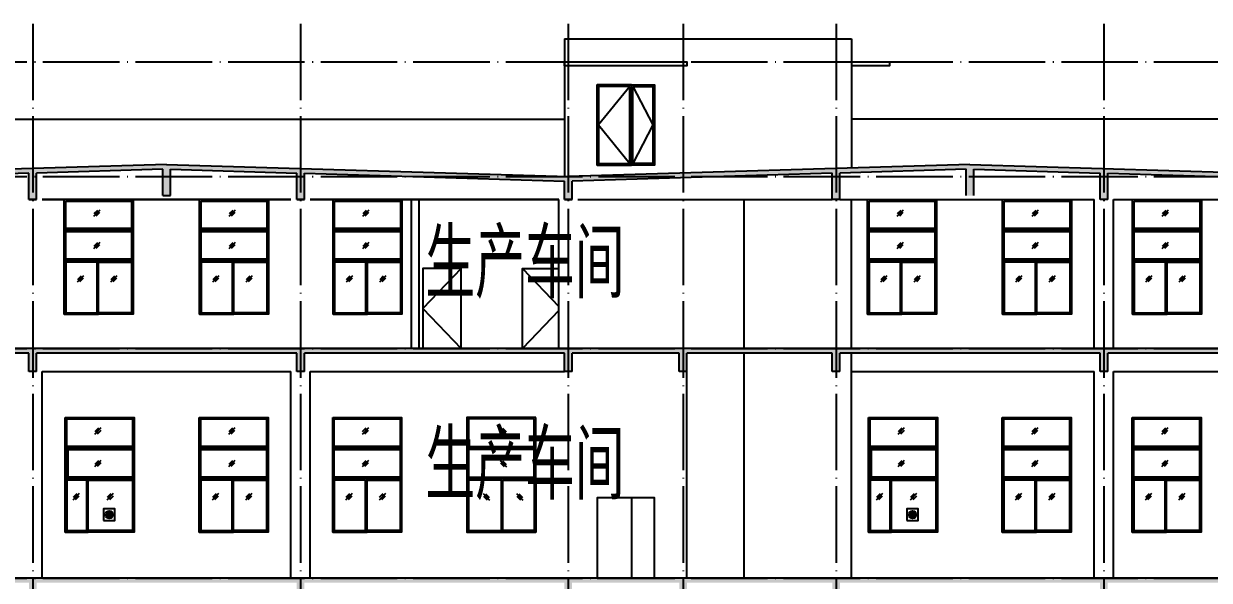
# Model space of a CAD drawing. Extents: x -4747 to 1060961, y -766984 to 396631.
# Drawn here: x 542987 to 573979, y -313070 to -298510 of the extents above; entities that cross this region are included whole.
import ezdxf

# ---------------------------------------------------------------- set-up
doc = ezdxf.new("R2010")
doc.units = 0
doc.header["$LTSCALE"] = 1000
doc.header["$MEASUREMENT"] = 0
doc.linetypes.add('DOTE', pattern=[2.42, 2, -0.2, 0.02, -0.2])
for name, color, linetype in [('DOTE', 1, 'DOTE'), ('PUB_TEXT', 7, 'CONTINUOUS'), ('WALL', 6, 'CONTINUOUS'), ('剖面填充', 147, 'CONTINUOUS'), ('投影', 8, 'CONTINUOUS')]:
    doc.layers.add(name, color=color, linetype=linetype)
doc.styles.get("Standard").update_dxf_attribs({"font": 'gbenor.shx', "bigfont": 'gbcbig.shx'})

msp = doc.modelspace()

# ---------------------------------------------------------------- hatches: boundary and pattern name
at = {"layer": '投影'}
h = msp.add_hatch(color=256, dxfattribs=at)
h.paths.add_polyline_path([(543323.4, -302416.6), (546623.4, -302317.6), (546623.4, -303004.5), (546823.4, -303004.5), (546823.4, -302317.6), (550123.4, -302416.6), (550123.4, -303109.5), (550323.4, -303109.5), (550323.4, -302422.6), (557123.4, -302626.6), (557123.4, -303109.5), (557323.4, -303109.5), (557323.4, -302626.6), (564123.4, -302422.6), (564123.4, -303109.5), (564323.4, -303109.5), (564323.4, -302416.6), (567623.4, -302317.6), (567623.4, -303004.5), (567823.4, -303004.5), (567823.4, -302317.6), (571123.4, -302416.6), (571123.4, -303109.5), (571323.4, -303109.5), (571323.4, -302422.6), (578123.4, -302626.6), (578123.4, -303109.5), (578323.4, -303109.5), (578323.4, -301009.5), (578223.4, -301009.5), (578223.4, -302509.5), (578123.4, -302506.5), (567723.4, -302194.5), (557223.4, -302509.5), (546723.4, -302194.5), (536223.4, -302509.5), (536223.4, -301009.5), (536123.4, -301009.5), (536123.4, -303109.5), (536323.4, -303109.5), (536323.4, -302626.6), (543123.4, -302422.6), (543123.4, -303109.5), (543323.4, -303109.5)])
h.paths.add_polyline_path([(578323.4, -307009.5), (536123.4, -307009.5), (536123.4, -307609.5), (536323.4, -307609.5), (536323.4, -307129.5), (543123.4, -307129.5), (543123.4, -307609.5), (543323.4, -307609.5), (543323.4, -307129.5), (550123.4, -307129.5), (550123.4, -307609.5), (550323.4, -307609.5), (550323.4, -307129.5), (557123.4, -307129.5), (557123.4, -307609.5), (557323.4, -307609.5), (557323.4, -307129.5), (560123.4, -307129.5), (560123.4, -307609.5), (560323.4, -307609.5), (560323.4, -307129.5), (564123.4, -307129.5), (564123.4, -307609.5), (564323.4, -307609.5), (564323.4, -307129.5), (571123.4, -307129.5), (571123.4, -307609.5), (571323.4, -307609.5), (571323.4, -307129.5), (578123.4, -307129.5), (578123.4, -307609.5), (578323.4, -307609.5)])
h.paths.add_polyline_path([(564323.4, -313129.5), (571123.4, -313129.5), (571123.4, -313609.5), (571323.4, -313609.5), (571323.4, -313129.5), (578123.4, -313129.5), (578123.4, -313609.5), (578323.4, -313609.5), (578323.4, -313009.5), (536123.4, -313009.5), (536123.4, -313609.5), (536323.4, -313609.5), (536323.4, -313129.5), (543123.4, -313129.5), (543123.4, -313609.5), (543323.4, -313609.5), (543323.4, -313129.5), (550123.4, -313129.5), (550123.4, -313609.5), (550323.4, -313609.5), (550323.4, -313129.5), (557123.4, -313129.5), (557123.4, -313609.5), (557323.4, -313609.5), (557323.4, -313129.5), (560123.4, -313129.5), (560123.4, -313609.5), (560323.4, -313609.5), (560323.4, -313129.5), (564123.4, -313129.5), (564123.4, -313609.5), (564323.4, -313609.5)])
h.paths.add_polyline_path([(548661.9, -322139.1), (550708.7, -322139.1), (550708.7, -321184.9), (548661.9, -321184.9)], flags=9)
h = msp.add_hatch(color=256, dxfattribs=at)
edge = h.paths.add_edge_path()
edge.add_arc((545222.6, -311351.7), 100, 0, 360)
h = msp.add_hatch(color=256, dxfattribs=at)
edge = h.paths.add_edge_path()
edge.add_arc((566222.6, -311351.7), 100, 0, 360)

# ---------------------------------------------------------------- linework, layer by layer
at = {"layer": 'DOTE'}
for p, q in [((543223.4, -298509.5), (543223.4, -321543.1)), ((550223.4, -298509.5), (550223.4, -321543.1)), ((557223.4, -298509.5), (557223.4, -321543.1)), ((560223.4, -298509.5), (560223.4, -321543.1)), ((564223.4, -298509.5), (564223.4, -321543.1)), ((571223.4, -298509.5), (571223.4, -321543.1))]:
    msp.add_line(p, q, dxfattribs=at)
for points in [[(528971.5, -299509.5), (585430.3, -299509.5)], [(528971.5, -302509.5), (585430.3, -302509.5)], [(528971.5, -307009.5), (585430.3, -307009.5)], [(528971.5, -313009.5), (585430.3, -313009.5)]]:
    msp.add_lwpolyline(points, dxfattribs=at)
at = {"layer": 'WALL'}
for points in [[(546723.4, -302194.5), (536223.4, -302509.5)], [(543123.4, -302422.6), (536323.4, -302626.6)], [(543123.4, -303109.5), (543123.4, -302422.6)], [(546623.4, -302317.6), (543323.4, -302416.6)], [(543323.4, -303109.5), (543323.4, -302416.6)], [(546623.4, -303004.5), (546623.4, -302317.6)], [(546723.4, -302194.5), (557223.4, -302509.5)], [(546823.4, -302317.6), (550123.4, -302416.6)], [(546823.4, -303004.5), (546823.4, -302317.6)], [(550123.4, -303109.5), (550123.4, -302416.6)], [(550323.4, -303109.5), (550323.4, -302422.6)], [(550323.4, -302422.6), (557123.4, -302626.6)], [(567723.4, -302194.5), (557223.4, -302509.5)], [(564123.4, -302422.6), (557323.4, -302626.6)], [(564123.4, -303109.5), (564123.4, -302422.6)], [(567623.4, -302317.6), (564323.4, -302416.6)], [(564323.4, -303109.5), (564323.4, -302416.6)], [(567623.4, -303004.5), (567623.4, -302317.6)], [(567723.4, -302194.5), (578123.4, -302506.5)], [(567823.4, -302317.6), (571123.4, -302416.6)], [(567823.4, -303004.5), (567823.4, -302317.6)], [(571123.4, -303109.5), (571123.4, -302416.6)], [(571323.4, -303109.5), (571323.4, -302422.6)], [(571323.4, -302422.6), (578123.4, -302626.6)], [(543123.4, -303109.5), (543123.4, -302629.5)], [(543323.4, -303109.5), (543323.4, -302629.5)], [(550123.4, -303109.5), (550123.4, -302629.5)], [(550323.4, -303109.5), (550323.4, -302629.5)], [(557123.4, -303109.5), (557123.4, -302626.6)], [(557123.4, -303109.5), (557123.4, -302626.6)], [(557323.4, -303109.5), (557323.4, -302626.6)], [(557323.4, -303109.5), (557323.4, -302626.6)], [(546623.4, -303004.5), (546823.4, -303004.5)], [(543323.4, -303109.5), (543123.4, -303109.5)], [(543123.4, -303109.5), (543323.4, -303109.5)], [(550323.4, -303109.5), (550123.4, -303109.5)], [(550123.4, -303109.5), (550323.4, -303109.5)], [(557323.4, -303109.5), (557123.4, -303109.5)], [(557123.4, -303109.5), (557323.4, -303109.5)], [(564323.4, -303109.5), (564123.4, -303109.5)], [(571323.4, -303109.5), (571123.4, -303109.5)], [(578323.4, -307009.5), (536123.4, -307009.5)], [(543123.4, -307129.5), (536323.4, -307129.5)], [(543123.4, -307609.5), (543123.4, -307129.5)], [(550123.4, -307129.5), (543323.4, -307129.5)], [(543323.4, -307609.5), (543323.4, -307129.5)], [(550123.4, -307609.5), (550123.4, -307129.5)], [(557123.4, -307129.5), (550323.4, -307129.5)], [(550323.4, -307609.5), (550323.4, -307129.5)], [(557123.4, -307609.5), (557123.4, -307129.5)], [(560123.4, -307129.5), (557323.4, -307129.5)], [(557323.4, -307609.5), (557323.4, -307129.5)], [(560123.4, -307609.5), (560123.4, -307129.5)], [(564123.4, -307129.5), (560323.4, -307129.5)], [(560323.4, -307609.5), (560323.4, -307129.5)], [(564123.4, -307609.5), (564123.4, -307129.5)], [(571123.4, -307129.5), (564323.4, -307129.5)], [(564323.4, -307609.5), (564323.4, -307129.5)], [(571123.4, -307609.5), (571123.4, -307129.5)], [(578123.4, -307129.5), (571323.4, -307129.5)], [(571323.4, -307609.5), (571323.4, -307129.5)], [(543323.4, -307609.5), (543123.4, -307609.5)], [(550323.4, -307609.5), (550123.4, -307609.5)], [(557323.4, -307609.5), (557123.4, -307609.5)], [(560323.4, -307609.5), (560123.4, -307609.5)], [(564323.4, -307609.5), (564123.4, -307609.5)], [(571323.4, -307609.5), (571123.4, -307609.5)], [(578323.4, -313009.5), (536123.4, -313009.5)]]:
    msp.add_lwpolyline(points, dxfattribs=at)
at = {"layer": '剖面填充'}
for points in [[(556373.4, -308809.5), (554573.4, -308809.5), (554573.4, -311809.5), (556373.4, -311809.5)], [(556373.4, -308809.5), (554573.4, -308809.5), (554573.4, -309609.5), (556373.4, -309609.5)], [(556333.4, -308849.5), (554613.4, -308849.5), (554613.4, -309569.5), (556333.4, -309569.5)], [(556373.4, -309609.5), (554573.4, -309609.5), (554573.4, -310409.5), (556373.4, -310409.5)], [(556333.4, -309649.5), (554613.4, -309649.5), (554613.4, -310369.5), (556333.4, -310369.5)], [(555473.4, -310409.5), (554573.4, -310409.5), (554573.4, -311809.5), (555473.4, -311809.5)], [(555473.4, -310409.5), (556373.4, -310409.5), (556373.4, -311809.5), (555473.4, -311809.5)], [(555513.4, -310449.5), (556333.4, -310449.5), (556333.4, -311769.5), (555513.4, -311769.5)]]:
    msp.add_lwpolyline(points, close=True, dxfattribs=at)
for points in [[(555439.8, -309084.8), (555606.5, -309251.5)], [(555447.3, -309148.9), (555542.4, -309244)], [(555503.9, -309092.3), (555599, -309187.4)], [(556373.4, -309609.5), (554573.4, -309609.5)], [(555439.8, -309934.1), (555606.5, -310100.8)], [(555447.3, -309998.2), (555542.4, -310093.3)], [(555503.9, -309941.6), (555599, -310036.7)], [(556373.4, -310409.5), (554573.4, -310409.5)], [(555473.4, -310449.5), (554613.4, -310449.5), (554613.4, -311769.5), (555473.4, -311769.5)], [(554995.3, -310802.9), (555162, -310969.6)], [(555059.4, -310810.4), (555154.4, -310905.5)], [(555867.9, -310802.9), (556034.7, -310969.6)], [(555932.1, -310810.4), (556027.1, -310905.5)], [(555002.8, -310867), (555097.9, -310962)], [(555875.5, -310867), (555970.5, -310962)]]:
    msp.add_lwpolyline(points, dxfattribs=at)
for points in [[(554908.8, -311113, 0, 0, 0), (555095.8, -311113, 40, 0, 0), (555245.8, -311113, 0, 0, 0)], [(556098.8, -311113, 0, 0, 0), (555911.8, -311113, 40, 0, 0), (555761.8, -311113, 0, 0, 0)]]:
    msp.add_lwpolyline(points, format="xyseb", dxfattribs=at)
at = {"layer": '投影'}
for points in [[(557123.4, -298909.5), (557123.4, -302506.5)], [(557123.4, -298909.5), (564623.4, -298909.5)], [(564623.4, -298909.5), (564623.4, -302287.5)], [(557123.4, -299509.5), (560323.4, -299509.5), (560323.4, -299609.5), (557123.4, -299609.5), (557123.4, -299509.5)], [(564623.4, -299509.5), (565623.4, -299509.5), (565623.4, -299609.5), (564623.4, -299609.5)], [(557973.4, -302209.5), (557973.4, -300109.5), (559473.4, -300109.5), (559473.4, -302209.5), (557973.4, -302209.5)], [(558833.4, -300149.5), (558013.4, -301159.5), (558833.4, -302169.5)], [(558873.4, -302209.5), (558873.4, -300109.5)], [(558913.4, -300149.5), (559433.4, -301159.5), (558913.4, -302169.5)], [(536223.4, -301009.5), (557123.4, -301009.5)], [(578223.4, -301009.5), (564623.4, -301009.5)], [(543473.4, -303109.5), (549973.4, -303109.5)], [(549973.4, -303109.5), (543473.4, -303109.5)], [(544979.2, -303384.8), (544812.5, -303551.5)], [(544915.1, -303392.3), (544820.1, -303487.4)], [(548516.5, -303384.8), (548349.7, -303551.5)], [(548452.3, -303392.3), (548357.3, -303487.4)], [(550473.4, -303109.5), (556973.4, -303109.5)], [(556973.4, -303109.5), (550473.4, -303109.5)], [(552007, -303384.8), (551840.3, -303551.5)], [(551942.9, -303392.3), (551847.9, -303487.4)], [(553123.4, -307009.5), (553123.4, -303109.5)], [(553323.4, -307009.5), (553323.4, -303109.5)], [(556973.4, -307009.5), (556973.4, -303109.5)], [(557473.4, -303109.5), (564123.4, -303109.5)], [(561823.4, -307009.5), (561823.4, -303109.5)], [(564323.4, -303109.5), (570973.4, -303109.5)], [(564623.4, -307009.5), (564623.4, -303109.5)], [(565979.2, -303384.8), (565812.5, -303551.5)], [(565915.1, -303392.3), (565820.1, -303487.4)], [(569507, -303384.8), (569340.3, -303551.5)], [(569442.9, -303392.3), (569347.9, -303487.4)], [(570973.4, -307009.5), (570973.4, -303109.5)], [(571473.4, -303109.5), (577823.4, -303109.5)], [(571473.4, -307009.5), (571473.4, -303109.5)], [(572906.9, -303384.8), (572740.2, -303551.5)], [(572842.8, -303392.3), (572747.7, -303487.4)], [(544971.7, -303448.9), (544876.6, -303544)], [(548508.9, -303448.9), (548413.9, -303544)], [(551999.5, -303448.9), (551904.4, -303544)], [(565971.7, -303448.9), (565876.6, -303544)], [(569499.5, -303448.9), (569404.4, -303544)], [(572899.4, -303448.9), (572804.3, -303544)], [(544045.6, -303909.5), (545845.6, -303909.5)], [(547582.8, -303909.5), (549382.8, -303909.5)], [(551073.4, -303909.5), (552873.4, -303909.5)], [(565045.6, -303909.5), (566845.6, -303909.5)], [(568573.4, -303909.5), (570373.4, -303909.5)], [(571973.3, -303909.5), (573773.3, -303909.5)], [(544979.2, -304234.1), (544812.5, -304400.8)], [(544915.1, -304241.6), (544820.1, -304336.7)], [(544971.7, -304298.2), (544876.6, -304393.3)], [(548516.5, -304234.1), (548349.7, -304400.8)], [(548452.3, -304241.6), (548357.3, -304336.7)], [(548508.9, -304298.2), (548413.9, -304393.3)], [(552007, -304234.1), (551840.3, -304400.8)], [(551942.9, -304241.6), (551847.9, -304336.7)], [(551999.5, -304298.2), (551904.4, -304393.3)], [(565979.2, -304234.1), (565812.5, -304400.8)], [(565915.1, -304241.6), (565820.1, -304336.7)], [(565971.7, -304298.2), (565876.6, -304393.3)], [(569507, -304234.1), (569340.3, -304400.8)], [(569442.9, -304241.6), (569347.9, -304336.7)], [(569499.5, -304298.2), (569404.4, -304393.3)], [(572906.9, -304234.1), (572740.2, -304400.8)], [(572842.8, -304241.6), (572747.7, -304336.7)], [(572899.4, -304298.2), (572804.3, -304393.3)], [(544045.6, -304709.5), (545845.6, -304709.5)], [(544945.6, -304749.5), (545805.6, -304749.5), (545805.6, -306069.5), (544945.6, -306069.5)], [(547582.8, -304709.5), (549382.8, -304709.5)], [(548482.8, -304749.5), (549342.8, -304749.5), (549342.8, -306069.5), (548482.8, -306069.5)], [(551073.4, -304709.5), (552873.4, -304709.5)], [(551973.4, -304749.5), (552833.4, -304749.5), (552833.4, -306069.5), (551973.4, -306069.5)], [(554423.4, -304909.5), (553423.4, -305959.5), (554423.4, -307009.5)], [(556973.4, -307009.5), (556023.4, -307009.5), (556023.4, -304909.5), (556973.4, -304909.5)], [(556023.4, -304909.5), (556973.4, -305907)], [(565045.6, -304709.5), (566845.6, -304709.5)], [(565945.6, -304749.5), (566805.6, -304749.5), (566805.6, -306069.5), (565945.6, -306069.5)], [(568573.4, -304709.5), (570373.4, -304709.5)], [(569473.4, -304749.5), (570333.4, -304749.5), (570333.4, -306069.5), (569473.4, -306069.5)], [(571973.3, -304709.5), (573773.3, -304709.5)], [(572873.3, -304749.5), (573733.3, -304749.5), (573733.3, -306069.5), (572873.3, -306069.5)], [(544551.1, -305102.9), (544384.4, -305269.6)], [(544487, -305110.4), (544391.9, -305205.5)], [(544543.5, -305167), (544448.5, -305262)], [(545423.7, -305102.9), (545257, -305269.6)], [(545359.6, -305110.4), (545264.6, -305205.5)], [(545416.2, -305167), (545321.1, -305262)], [(548088.3, -305102.9), (547921.6, -305269.6)], [(548024.2, -305110.4), (547929.1, -305205.5)], [(548080.7, -305167), (547985.7, -305262)], [(548961, -305102.9), (548794.2, -305269.6)], [(548896.8, -305110.4), (548801.8, -305205.5)], [(548953.4, -305167), (548858.4, -305262)], [(551578.9, -305102.9), (551412.1, -305269.6)], [(551514.7, -305110.4), (551419.7, -305205.5)], [(551571.3, -305167), (551476.3, -305262)], [(552451.5, -305102.9), (552284.8, -305269.6)], [(552387.4, -305110.4), (552292.4, -305205.5)], [(552444, -305167), (552348.9, -305262)], [(565551.1, -305102.9), (565384.4, -305269.6)], [(565487, -305110.4), (565391.9, -305205.5)], [(565543.5, -305167), (565448.5, -305262)], [(566423.7, -305102.9), (566257, -305269.6)], [(566359.6, -305110.4), (566264.6, -305205.5)], [(566416.2, -305167), (566321.1, -305262)], [(569078.9, -305102.9), (568912.1, -305269.6)], [(569014.7, -305110.4), (568919.7, -305205.5)], [(569071.3, -305167), (568976.3, -305262)], [(569951.5, -305102.9), (569784.8, -305269.6)], [(569887.4, -305110.4), (569792.4, -305205.5)], [(569944, -305167), (569848.9, -305262)], [(572478.7, -305102.9), (572312, -305269.6)], [(572414.6, -305110.4), (572319.6, -305205.5)], [(572471.2, -305167), (572376.1, -305262)], [(573351.4, -305102.9), (573184.7, -305269.6)], [(573287.3, -305110.4), (573192.2, -305205.5)], [(573343.9, -305167), (573248.8, -305262)], [(556973.4, -306012), (556023.4, -307009.5)], [(564623.4, -313009.5), (564623.4, -307109.5)], [(560323.4, -313009.5), (560323.4, -307129.5)], [(561823.4, -313009.5), (561823.4, -307129.5)], [(543473.4, -307609.5), (549973.4, -307609.5)], [(543473.4, -313009.5), (543473.4, -307609.5)], [(549973.4, -313009.5), (549973.4, -307609.5)], [(550473.4, -307609.5), (557123.4, -307609.5)], [(550473.4, -313009.5), (550473.4, -307609.5)], [(564623.4, -307609.5), (570973.4, -307609.5)], [(570973.4, -313009.5), (570973.4, -307609.5)], [(571473.4, -307609.5), (577823.4, -307609.5)], [(571473.4, -313009.5), (571473.4, -307609.5)], [(545007, -309084.8), (544840.3, -309251.5)], [(544942.9, -309092.3), (544847.9, -309187.4)], [(544999.5, -309148.9), (544904.4, -309244)], [(548507, -309084.8), (548340.3, -309251.5)], [(548442.9, -309092.3), (548347.9, -309187.4)], [(548499.5, -309148.9), (548404.4, -309244)], [(551997.6, -309084.8), (551830.9, -309251.5)], [(551933.5, -309092.3), (551838.4, -309187.4)], [(551990.1, -309148.9), (551895, -309244)], [(566007, -309084.8), (565840.3, -309251.5)], [(565942.9, -309092.3), (565847.9, -309187.4)], [(565999.5, -309148.9), (565904.4, -309244)], [(569497.6, -309084.8), (569330.9, -309251.5)], [(569433.5, -309092.3), (569338.4, -309187.4)], [(569490.1, -309148.9), (569395, -309244)], [(572897.5, -309084.8), (572730.8, -309251.5)], [(572833.4, -309092.3), (572738.3, -309187.4)], [(572889.9, -309148.9), (572794.9, -309244)], [(544073.4, -309609.5), (545873.4, -309609.5)], [(547573.4, -309609.5), (549373.4, -309609.5)], [(551064, -309609.5), (552864, -309609.5)], [(565073.4, -309609.5), (566873.4, -309609.5)], [(568564, -309609.5), (570364, -309609.5)], [(571963.9, -309609.5), (573763.9, -309609.5)], [(545007, -309934.1), (544840.3, -310100.8)], [(544942.9, -309941.6), (544847.9, -310036.7)], [(544999.5, -309998.2), (544904.4, -310093.3)], [(548507, -309934.1), (548340.3, -310100.8)], [(548442.9, -309941.6), (548347.9, -310036.7)], [(548499.5, -309998.2), (548404.4, -310093.3)], [(551997.6, -309934.1), (551830.9, -310100.8)], [(551933.5, -309941.6), (551838.4, -310036.7)], [(551990.1, -309998.2), (551895, -310093.3)], [(566007, -309934.1), (565840.3, -310100.8)], [(565942.9, -309941.6), (565847.9, -310036.7)], [(565999.5, -309998.2), (565904.4, -310093.3)], [(569497.6, -309934.1), (569330.9, -310100.8)], [(569433.5, -309941.6), (569338.4, -310036.7)], [(569490.1, -309998.2), (569395, -310093.3)], [(572897.5, -309934.1), (572730.8, -310100.8)], [(572833.4, -309941.6), (572738.3, -310036.7)], [(572889.9, -309998.2), (572794.9, -310093.3)], [(544073.4, -310409.5), (545873.4, -310409.5)], [(544673.4, -310449.5), (545833.4, -310449.5), (545833.4, -311769.5), (544673.4, -311769.5)], [(547573.4, -310409.5), (549373.4, -310409.5)], [(548473.4, -310449.5), (549333.4, -310449.5), (549333.4, -311769.5), (548473.4, -311769.5)], [(551064, -310409.5), (552864, -310409.5)], [(551964, -310449.5), (552824, -310449.5), (552824, -311769.5), (551964, -311769.5)], [(565073.4, -310409.5), (566873.4, -310409.5)], [(565673.4, -310449.5), (566833.4, -310449.5), (566833.4, -311769.5), (565673.4, -311769.5)], [(568564, -310409.5), (570364, -310409.5)], [(569464, -310449.5), (570324, -310449.5), (570324, -311769.5), (569464, -311769.5)], [(571963.9, -310409.5), (573763.9, -310409.5)], [(572863.9, -310449.5), (573723.9, -310449.5), (573723.9, -311769.5), (572863.9, -311769.5)], [(544438.2, -310802.9), (544271.5, -310969.6)], [(544374.1, -310810.4), (544279, -310905.5)], [(545329, -310802.9), (545162.2, -310969.6)], [(545264.8, -310810.4), (545169.8, -310905.5)], [(548078.9, -310802.9), (547912.1, -310969.6)], [(548014.7, -310810.4), (547919.7, -310905.5)], [(548951.5, -310802.9), (548784.8, -310969.6)], [(548887.4, -310810.4), (548792.4, -310905.5)], [(551569.4, -310802.9), (551402.7, -310969.6)], [(551505.3, -310810.4), (551410.3, -310905.5)], [(552442.1, -310802.9), (552275.4, -310969.6)], [(552378, -310810.4), (552282.9, -310905.5)], [(565438.2, -310802.9), (565271.5, -310969.6)], [(565374.1, -310810.4), (565279, -310905.5)], [(566329, -310802.9), (566162.2, -310969.6)], [(566264.8, -310810.4), (566169.8, -310905.5)], [(569069.4, -310802.9), (568902.7, -310969.6)], [(569005.3, -310810.4), (568910.3, -310905.5)], [(569942.1, -310802.9), (569775.4, -310969.6)], [(569878, -310810.4), (569782.9, -310905.5)], [(572469.3, -310802.9), (572302.6, -310969.6)], [(572405.2, -310810.4), (572310.1, -310905.5)], [(573342, -310802.9), (573175.3, -310969.6)], [(573277.9, -310810.4), (573182.8, -310905.5)], [(544430.6, -310867), (544335.6, -310962)], [(545321.4, -310867), (545226.4, -310962)], [(548071.3, -310867), (547976.3, -310962)], [(548944, -310867), (548848.9, -310962)], [(551561.9, -310867), (551466.8, -310962)], [(552434.6, -310867), (552339.5, -310962)], [(558873.4, -310909.5), (558873.4, -313009.5)], [(565430.6, -310867), (565335.6, -310962)], [(566321.4, -310867), (566226.4, -310962)], [(569061.9, -310867), (568966.8, -310962)], [(569934.6, -310867), (569839.5, -310962)], [(572461.8, -310867), (572366.7, -310962)], [(573334.4, -310867), (573239.4, -310962)]]:
    msp.add_lwpolyline(points, dxfattribs=at)
for points in [[(558873.4, -300109.5), (557973.4, -300109.5), (557973.4, -302209.5), (558873.4, -302209.5)], [(558833.4, -300149.5), (558013.4, -300149.5), (558013.4, -302169.5), (558833.4, -302169.5)], [(558873.4, -300109.5), (559473.4, -300109.5), (559473.4, -302209.5), (558873.4, -302209.5)], [(558913.4, -300149.5), (559433.4, -300149.5), (559433.4, -302169.5), (558913.4, -302169.5)], [(544045.6, -303109.5), (545845.6, -303109.5), (545845.6, -306109.5), (544045.6, -306109.5)], [(544045.6, -303109.5), (545845.6, -303109.5), (545845.6, -303909.5), (544045.6, -303909.5)], [(544085.6, -303149.5), (545805.6, -303149.5), (545805.6, -303869.5), (544085.6, -303869.5)], [(547582.8, -303109.5), (549382.8, -303109.5), (549382.8, -306109.5), (547582.8, -306109.5)], [(547582.8, -303109.5), (549382.8, -303109.5), (549382.8, -303909.5), (547582.8, -303909.5)], [(547622.8, -303149.5), (549342.8, -303149.5), (549342.8, -303869.5), (547622.8, -303869.5)], [(551073.4, -303109.5), (552873.4, -303109.5), (552873.4, -306109.5), (551073.4, -306109.5)], [(551073.4, -303109.5), (552873.4, -303109.5), (552873.4, -303909.5), (551073.4, -303909.5)], [(551113.4, -303149.5), (552833.4, -303149.5), (552833.4, -303869.5), (551113.4, -303869.5)], [(565045.6, -303109.5), (566845.6, -303109.5), (566845.6, -306109.5), (565045.6, -306109.5)], [(565045.6, -303109.5), (566845.6, -303109.5), (566845.6, -303909.5), (565045.6, -303909.5)], [(565085.6, -303149.5), (566805.6, -303149.5), (566805.6, -303869.5), (565085.6, -303869.5)], [(568573.4, -303109.5), (570373.4, -303109.5), (570373.4, -306109.5), (568573.4, -306109.5)], [(568573.4, -303109.5), (570373.4, -303109.5), (570373.4, -303909.5), (568573.4, -303909.5)], [(568613.4, -303149.5), (570333.4, -303149.5), (570333.4, -303869.5), (568613.4, -303869.5)], [(571973.3, -303109.5), (573773.3, -303109.5), (573773.3, -306109.5), (571973.3, -306109.5)], [(571973.3, -303109.5), (573773.3, -303109.5), (573773.3, -303909.5), (571973.3, -303909.5)], [(572013.3, -303149.5), (573733.3, -303149.5), (573733.3, -303869.5), (572013.3, -303869.5)], [(544045.6, -303909.5), (545845.6, -303909.5), (545845.6, -304709.5), (544045.6, -304709.5)], [(544085.6, -303949.5), (545805.6, -303949.5), (545805.6, -304669.5), (544085.6, -304669.5)], [(547582.8, -303909.5), (549382.8, -303909.5), (549382.8, -304709.5), (547582.8, -304709.5)], [(547622.8, -303949.5), (549342.8, -303949.5), (549342.8, -304669.5), (547622.8, -304669.5)], [(551073.4, -303909.5), (552873.4, -303909.5), (552873.4, -304709.5), (551073.4, -304709.5)], [(551113.4, -303949.5), (552833.4, -303949.5), (552833.4, -304669.5), (551113.4, -304669.5)], [(565045.6, -303909.5), (566845.6, -303909.5), (566845.6, -304709.5), (565045.6, -304709.5)], [(565085.6, -303949.5), (566805.6, -303949.5), (566805.6, -304669.5), (565085.6, -304669.5)], [(568573.4, -303909.5), (570373.4, -303909.5), (570373.4, -304709.5), (568573.4, -304709.5)], [(568613.4, -303949.5), (570333.4, -303949.5), (570333.4, -304669.5), (568613.4, -304669.5)], [(571973.3, -303909.5), (573773.3, -303909.5), (573773.3, -304709.5), (571973.3, -304709.5)], [(572013.3, -303949.5), (573733.3, -303949.5), (573733.3, -304669.5), (572013.3, -304669.5)], [(544945.6, -304709.5), (544045.6, -304709.5), (544045.6, -306109.5), (544945.6, -306109.5)], [(544905.6, -304749.5), (544085.6, -304749.5), (544085.6, -306069.5), (544905.6, -306069.5)], [(544945.6, -304709.5), (545845.6, -304709.5), (545845.6, -306109.5), (544945.6, -306109.5)], [(548482.8, -304709.5), (547582.8, -304709.5), (547582.8, -306109.5), (548482.8, -306109.5)], [(548442.8, -304749.5), (547622.8, -304749.5), (547622.8, -306069.5), (548442.8, -306069.5)], [(548482.8, -304709.5), (549382.8, -304709.5), (549382.8, -306109.5), (548482.8, -306109.5)], [(551973.4, -304709.5), (551073.4, -304709.5), (551073.4, -306109.5), (551973.4, -306109.5)], [(551933.4, -304749.5), (551113.4, -304749.5), (551113.4, -306069.5), (551933.4, -306069.5)], [(551973.4, -304709.5), (552873.4, -304709.5), (552873.4, -306109.5), (551973.4, -306109.5)], [(554423.4, -307009.5), (554423.4, -304909.5), (553423.4, -304909.5), (553423.4, -307009.5), (554423.4, -307009.5)], [(565945.6, -304709.5), (565045.6, -304709.5), (565045.6, -306109.5), (565945.6, -306109.5)], [(565905.6, -304749.5), (565085.6, -304749.5), (565085.6, -306069.5), (565905.6, -306069.5)], [(565945.6, -304709.5), (566845.6, -304709.5), (566845.6, -306109.5), (565945.6, -306109.5)], [(569473.4, -304709.5), (568573.4, -304709.5), (568573.4, -306109.5), (569473.4, -306109.5)], [(569433.4, -304749.5), (568613.4, -304749.5), (568613.4, -306069.5), (569433.4, -306069.5)], [(569473.4, -304709.5), (570373.4, -304709.5), (570373.4, -306109.5), (569473.4, -306109.5)], [(572873.3, -304709.5), (571973.3, -304709.5), (571973.3, -306109.5), (572873.3, -306109.5)], [(572833.3, -304749.5), (572013.3, -304749.5), (572013.3, -306069.5), (572833.3, -306069.5)], [(572873.3, -304709.5), (573773.3, -304709.5), (573773.3, -306109.5), (572873.3, -306109.5)], [(544073.4, -308809.5), (545873.4, -308809.5), (545873.4, -311809.5), (544073.4, -311809.5)], [(544073.4, -308809.5), (545873.4, -308809.5), (545873.4, -309609.5), (544073.4, -309609.5)], [(544113.4, -308849.5), (545833.4, -308849.5), (545833.4, -309569.5), (544113.4, -309569.5)], [(547573.4, -308809.5), (549373.4, -308809.5), (549373.4, -311809.5), (547573.4, -311809.5)], [(547573.4, -308809.5), (549373.4, -308809.5), (549373.4, -309609.5), (547573.4, -309609.5)], [(547613.4, -308849.5), (549333.4, -308849.5), (549333.4, -309569.5), (547613.4, -309569.5)], [(551064, -308809.5), (552864, -308809.5), (552864, -311809.5), (551064, -311809.5)], [(551064, -308809.5), (552864, -308809.5), (552864, -309609.5), (551064, -309609.5)], [(551104, -308849.5), (552824, -308849.5), (552824, -309569.5), (551104, -309569.5)], [(565073.4, -308809.5), (566873.4, -308809.5), (566873.4, -311809.5), (565073.4, -311809.5)], [(565073.4, -308809.5), (566873.4, -308809.5), (566873.4, -309609.5), (565073.4, -309609.5)], [(565113.4, -308849.5), (566833.4, -308849.5), (566833.4, -309569.5), (565113.4, -309569.5)], [(568564, -308809.5), (570364, -308809.5), (570364, -311809.5), (568564, -311809.5)], [(568564, -308809.5), (570364, -308809.5), (570364, -309609.5), (568564, -309609.5)], [(568604, -308849.5), (570324, -308849.5), (570324, -309569.5), (568604, -309569.5)], [(571963.9, -308809.5), (573763.9, -308809.5), (573763.9, -311809.5), (571963.9, -311809.5)], [(571963.9, -308809.5), (573763.9, -308809.5), (573763.9, -309609.5), (571963.9, -309609.5)], [(572003.9, -308849.5), (573723.9, -308849.5), (573723.9, -309569.5), (572003.9, -309569.5)], [(544109.7, -309609.5), (545873.4, -309609.5), (545873.4, -310409.5), (544109.7, -310409.5)], [(544149.7, -309649.5), (545833.4, -309649.5), (545833.4, -310369.5), (544149.7, -310369.5)], [(547573.4, -309609.5), (549373.4, -309609.5), (549373.4, -310409.5), (547573.4, -310409.5)], [(547613.4, -309649.5), (549333.4, -309649.5), (549333.4, -310369.5), (547613.4, -310369.5)], [(551064, -309609.5), (552864, -309609.5), (552864, -310409.5), (551064, -310409.5)], [(551104, -309649.5), (552824, -309649.5), (552824, -310369.5), (551104, -310369.5)], [(565109.7, -309609.5), (566873.4, -309609.5), (566873.4, -310409.5), (565109.7, -310409.5)], [(565149.7, -309649.5), (566833.4, -309649.5), (566833.4, -310369.5), (565149.7, -310369.5)], [(568564, -309609.5), (570364, -309609.5), (570364, -310409.5), (568564, -310409.5)], [(568604, -309649.5), (570324, -309649.5), (570324, -310369.5), (568604, -310369.5)], [(571963.9, -309609.5), (573763.9, -309609.5), (573763.9, -310409.5), (571963.9, -310409.5)], [(572003.9, -309649.5), (573723.9, -309649.5), (573723.9, -310369.5), (572003.9, -310369.5)], [(544673.4, -310409.5), (544073.4, -310409.5), (544073.4, -311809.5), (544673.4, -311809.5)], [(544633.4, -310449.5), (544113.4, -310449.5), (544113.4, -311769.5), (544633.4, -311769.5)], [(544673.4, -310409.5), (545873.4, -310409.5), (545873.4, -311809.5), (544673.4, -311809.5)], [(548473.4, -310409.5), (547573.4, -310409.5), (547573.4, -311809.5), (548473.4, -311809.5)], [(548433.4, -310449.5), (547613.4, -310449.5), (547613.4, -311769.5), (548433.4, -311769.5)], [(548473.4, -310409.5), (549373.4, -310409.5), (549373.4, -311809.5), (548473.4, -311809.5)], [(551964, -310409.5), (551064, -310409.5), (551064, -311809.5), (551964, -311809.5)], [(551924, -310449.5), (551104, -310449.5), (551104, -311769.5), (551924, -311769.5)], [(551964, -310409.5), (552864, -310409.5), (552864, -311809.5), (551964, -311809.5)], [(565673.4, -310409.5), (565073.4, -310409.5), (565073.4, -311809.5), (565673.4, -311809.5)], [(565633.4, -310449.5), (565113.4, -310449.5), (565113.4, -311769.5), (565633.4, -311769.5)], [(565673.4, -310409.5), (566873.4, -310409.5), (566873.4, -311809.5), (565673.4, -311809.5)], [(569464, -310409.5), (568564, -310409.5), (568564, -311809.5), (569464, -311809.5)], [(569424, -310449.5), (568604, -310449.5), (568604, -311769.5), (569424, -311769.5)], [(569464, -310409.5), (570364, -310409.5), (570364, -311809.5), (569464, -311809.5)], [(572863.9, -310409.5), (571963.9, -310409.5), (571963.9, -311809.5), (572863.9, -311809.5)], [(572823.9, -310449.5), (572003.9, -310449.5), (572003.9, -311769.5), (572823.9, -311769.5)], [(572863.9, -310409.5), (573763.9, -310409.5), (573763.9, -311809.5), (572863.9, -311809.5)], [(559473.4, -313009.5), (559473.4, -310909.5), (557973.4, -310909.5), (557973.4, -313009.5), (559473.4, -313009.5)]]:
    msp.add_lwpolyline(points, close=True, dxfattribs=at)
for points in [[(544320.2, -305413, 0, 0, 0), (544507.2, -305413, 40, 0, 0), (544657.2, -305413, 0, 0, 0)], [(545510.2, -305413, 0, 0, 0), (545323.2, -305413, 40, 0, 0), (545173.2, -305413, 0, 0, 0)], [(547857.4, -305413, 0, 0, 0), (548044.4, -305413, 40, 0, 0), (548194.4, -305413, 0, 0, 0)], [(549047.4, -305413, 0, 0, 0), (548860.4, -305413, 40, 0, 0), (548710.4, -305413, 0, 0, 0)], [(551348, -305413, 0, 0, 0), (551535, -305413, 40, 0, 0), (551685, -305413, 0, 0, 0)], [(552538, -305413, 0, 0, 0), (552351, -305413, 40, 0, 0), (552201, -305413, 0, 0, 0)], [(565320.2, -305413, 0, 0, 0), (565507.2, -305413, 40, 0, 0), (565657.2, -305413, 0, 0, 0)], [(566510.2, -305413, 0, 0, 0), (566323.2, -305413, 40, 0, 0), (566173.2, -305413, 0, 0, 0)], [(568848, -305413, 0, 0, 0), (569035, -305413, 40, 0, 0), (569185, -305413, 0, 0, 0)], [(570038, -305413, 0, 0, 0), (569851, -305413, 40, 0, 0), (569701, -305413, 0, 0, 0)], [(572247.9, -305413, 0, 0, 0), (572434.9, -305413, 40, 0, 0), (572584.9, -305413, 0, 0, 0)], [(573437.9, -305413, 0, 0, 0), (573250.9, -305413, 40, 0, 0), (573100.9, -305413, 0, 0, 0)], [(544207.3, -311113, 0, 0, 0), (544394.3, -311113, 40, 0, 0), (544544.3, -311113, 0, 0, 0)], [(545415.4, -311113, 0, 0, 0), (545228.4, -311113, 40, 0, 0), (545078.4, -311113, 0, 0, 0)], [(547848, -311113, 0, 0, 0), (548035, -311113, 40, 0, 0), (548185, -311113, 0, 0, 0)], [(549038, -311113, 0, 0, 0), (548851, -311113, 40, 0, 0), (548701, -311113, 0, 0, 0)], [(551338.6, -311113, 0, 0, 0), (551525.6, -311113, 40, 0, 0), (551675.6, -311113, 0, 0, 0)], [(552528.6, -311113, 0, 0, 0), (552341.6, -311113, 40, 0, 0), (552191.6, -311113, 0, 0, 0)], [(565207.3, -311113, 0, 0, 0), (565394.3, -311113, 40, 0, 0), (565544.3, -311113, 0, 0, 0)], [(566415.4, -311113, 0, 0, 0), (566228.4, -311113, 40, 0, 0), (566078.4, -311113, 0, 0, 0)], [(568838.6, -311113, 0, 0, 0), (569025.6, -311113, 40, 0, 0), (569175.6, -311113, 0, 0, 0)], [(570028.6, -311113, 0, 0, 0), (569841.6, -311113, 40, 0, 0), (569691.6, -311113, 0, 0, 0)], [(572238.4, -311113, 0, 0, 0), (572425.4, -311113, 40, 0, 0), (572575.4, -311113, 0, 0, 0)], [(573428.4, -311113, 0, 0, 0), (573241.4, -311113, 40, 0, 0), (573091.4, -311113, 0, 0, 0)]]:
    msp.add_lwpolyline(points, format="xyseb", dxfattribs=at)
at = {"layer": '投影', "elevation": 0}
for points in [[(545072.6, -311501.7), (545372.6, -311501.7), (545372.6, -311201.7), (545072.6, -311201.7)], [(566072.6, -311501.7), (566372.6, -311501.7), (566372.6, -311201.7), (566072.6, -311201.7)]]:
    msp.add_lwpolyline(points, close=True, dxfattribs=at)
at = {"layer": '投影'}
for centre in [(545222.6, -311351.7), (566222.6, -311351.7)]:
    msp.add_circle(centre, 100, dxfattribs=at)

# ---------------------------------------------------------------- texts
at = {"layer": 'PUB_TEXT'}
for p in [(553485.7, -305690.7), (553485.7, -310961)]:
    msp.add_text('生产车间', height=1808.51, dxfattribs=at).set_placement(p)

doc.saveas('drawing.dxf')
